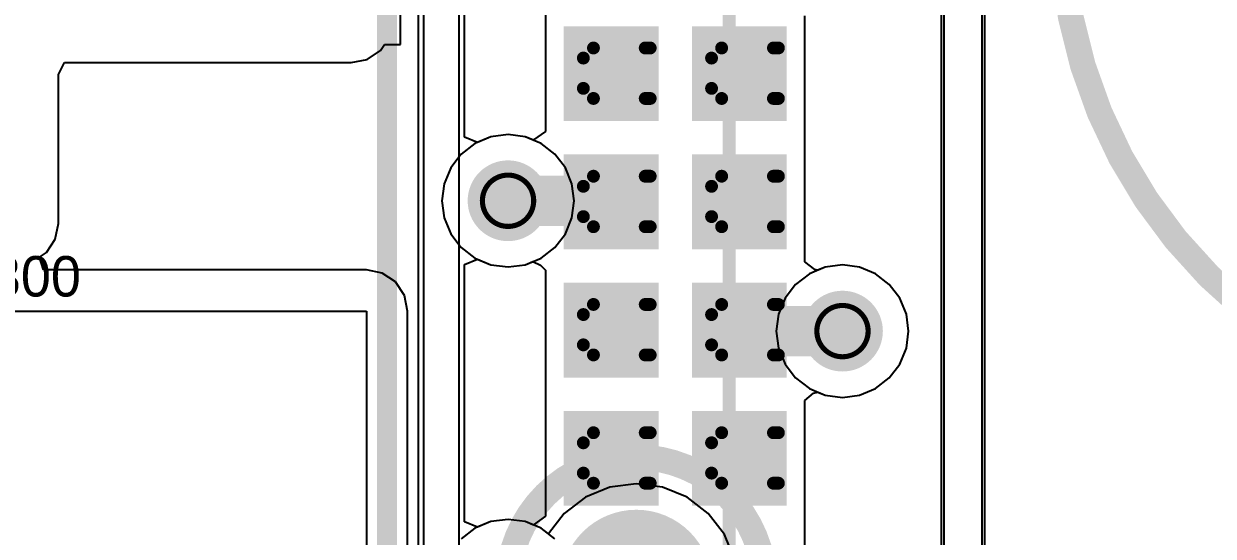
# Model space of a CAD drawing. Header units: millimetres. Extents: x 5 to 399, y 5 to 287.
# Drawn here: x 235.22 to 247, y 158.76 to 163.84 of the extents above; entities that cross this region are included whole.
import ezdxf

# ---------------------------------------------------------------- set-up
doc = ezdxf.new("R2010")
doc.units = ezdxf.units.MM
for name, color, linetype in [('BottomLayer', 5, 'Continuous'), ('BottomOverlay', 54, 'Continuous'), ('BottomPaste', 16, 'Continuous'), ('BottomSolder', 6, 'Continuous'), ('DrillDrawing', 1, 'Continuous'), ('DrillGuide', 244, 'Continuous'), ('Mechanical7', 56, 'Continuous'), ('MidLayer1', 16, 'Continuous'), ('MidLayer2', 76, 'Continuous'), ('MultiLayer', 9, 'Continuous'), ('TopLayer', 1, 'Continuous'), ('TopOverlay', 2, 'Continuous'), ('TopPaste', 8, 'Continuous'), ('TopSolder', 216, 'Continuous'), ('ViaHoleLayer', 16, 'Continuous')]:
    doc.layers.add(name, color=color, linetype=linetype)

# ---------------------------------------------------------------- blocks, each defined once
blk = doc.blocks.new('TP1_5MM_B_2')
at = {"layer": 'BottomLayer', "const_width": 0.75}
blk.add_lwpolyline([(-0.375, 0, 1), (0.375, 0, 1)], format="xyb", close=True, dxfattribs=at)
at = {"layer": 'BottomOverlay'}
for points, const_width in [([(1.27, 0, 1), (-1.27, 0, 1)], 0.254), ([(-1.333, 0, 1), (-1.206, 0, 1)], 0.127), ([(1.206, 0, 1), (1.333, 0, 1)], 0.127)]:
    blk.add_lwpolyline(points, format="xyb", close=True, dxfattribs=dict(at, const_width=const_width))
at = {"layer": 'BottomPaste', "const_width": 0.75}
blk.add_lwpolyline([(-0.375, 0, 1), (0.375, 0, 1)], format="xyb", close=True, dxfattribs=at)
at = {"layer": 'BottomSolder', "const_width": 0.75}
blk.add_lwpolyline([(-0.375, 0, 1), (0.375, 0, 1)], format="xyb", close=True, dxfattribs=at)
blk = doc.blocks.new('ACM90V_214')
at = {"layer": 'TopLayer'}
for points in [[(-5.5, 1), (-3, 1), (-5.5, 2.5), (-3, 2.5)], [(3, 1), (5.5, 1), (3, 2.5), (5.5, 2.5)], [(-5.5, -2.5), (-3, -2.5), (-5.5, -1), (-3, -1)], [(3, -2.5), (5.5, -2.5), (3, -1), (5.5, -1)]]:
    blk.add_solid(points, dxfattribs=at)
at = {"layer": 'TopOverlay', "const_width": 0.2}
for points in [[(-4.5, -3.5), (-4.5, 3.5)], [(4.5, 3.5), (-4.5, 3.5)], [(4.5, -3.5), (4.5, 3.5)], [(4.5, -3.5), (-4.5, -3.5)]]:
    blk.add_lwpolyline(points, dxfattribs=at)
at = {"layer": 'TopOverlay'}
for points, const_width in [([(-4.55, 3.5, 1), (-4.45, 3.5, 1)], 0.1), ([(-4.55, 3.5, 1), (-4.45, 3.5, 1)], 0.1), ([(4.45, 3.5, 1), (4.55, 3.5, 1)], 0.1), ([(4.45, 3.5, 1), (4.55, 3.5, 1)], 0.1), ([(-3, 2.2, 1), (-3.4, 2.2, 1)], 0.4), ([(-3.5, 2.2, 1), (-3.3, 2.2, 1)], 0.2), ([(-3.1, 2.2, 1), (-2.9, 2.2, 1)], 0.2), ([(-4.55, -3.5, 1), (-4.45, -3.5, 1)], 0.1), ([(-4.55, -3.5, 1), (-4.45, -3.5, 1)], 0.1), ([(4.45, -3.5, 1), (4.55, -3.5, 1)], 0.1), ([(4.45, -3.5, 1), (4.55, -3.5, 1)], 0.1)]:
    blk.add_lwpolyline(points, format="xyb", close=True, dxfattribs=dict(at, const_width=const_width))
at = {"layer": 'TopPaste'}
for points in [[(-5.5, 1), (-3, 1), (-5.5, 2.5), (-3, 2.5)], [(3, 1), (5.5, 1), (3, 2.5), (5.5, 2.5)], [(-5.5, -2.5), (-3, -2.5), (-5.5, -1), (-3, -1)], [(3, -2.5), (5.5, -2.5), (3, -1), (5.5, -1)]]:
    blk.add_solid(points, dxfattribs=at)
at = {"layer": 'TopSolder'}
for points in [[(-5.55, 0.95), (-2.95, 0.95), (-5.55, 2.55), (-2.95, 2.55)], [(2.95, 0.95), (5.55, 0.95), (2.95, 2.55), (5.55, 2.55)], [(-5.55, -2.55), (-2.95, -2.55), (-5.55, -0.95), (-2.95, -0.95)], [(2.95, -2.55), (5.55, -2.55), (2.95, -0.95), (5.55, -0.95)]]:
    blk.add_solid(points, dxfattribs=at)
blk = doc.blocks.new('CON_SMD_50P_ERNI_154765_279')
at = {"layer": 'TopLayer'}
for points in [[(6.75, 3.67), (5.95, 3.67), (6.75, 2.87), (5.95, 2.87)], [(8.02, 3.67), (7.22, 3.67), (8.02, 2.87), (7.22, 2.87)], [(9.29, 3.67), (8.49, 3.67), (9.29, 2.87), (8.49, 2.87)], [(10.56, 3.67), (9.76, 3.67), (10.56, 2.87), (9.76, 2.87)], [(6.75, 2.4), (5.95, 2.4), (6.75, 1.6), (5.95, 1.6)], [(8.02, 2.4), (7.22, 2.4), (8.02, 1.6), (7.22, 1.6)], [(9.29, 2.4), (8.49, 2.4), (9.29, 1.6), (8.49, 1.6)], [(10.56, 2.4), (9.76, 2.4), (10.56, 1.6), (9.76, 1.6)]]:
    blk.add_solid(points, dxfattribs=at)
at = {"layer": 'TopOverlay', "const_width": 0.127}
for points in [[(6.104, 3.445, -0.414214), (6.204, 3.545)], [(6.504, 3.545, -0.414214), (6.604, 3.445)], [(7.374, 3.445, -0.414214), (7.474, 3.545)], [(7.774, 3.545, -0.414214), (7.874, 3.445)], [(8.644, 3.445, -0.414214), (8.744, 3.545)], [(9.044, 3.545, -0.414214), (9.144, 3.445)], [(9.914, 3.445, -0.414214), (10.014, 3.545)], [(10.314, 3.545, -0.414214), (10.414, 3.445)], [(6.104, 2.175, -0.414214), (6.204, 2.275)], [(6.504, 2.275, -0.414214), (6.604, 2.175)], [(7.374, 2.175, -0.414214), (7.474, 2.275)], [(7.774, 2.275, -0.414214), (7.874, 2.175)], [(8.644, 2.175, -0.414214), (8.744, 2.275)], [(9.044, 2.275, -0.414214), (9.144, 2.175)], [(9.914, 2.175, -0.414214), (10.014, 2.275)], [(10.314, 2.275, -0.414214), (10.414, 2.175)]]:
    blk.add_lwpolyline(points, format="xyb", dxfattribs=at)
at = {"layer": 'TopOverlay', "const_width": 0.0635}
for points in [[(6.172, 3.545, 1), (6.236, 3.545, 1)], [(6.172, 3.545, 1), (6.236, 3.545, 1)], [(6.472, 3.545, 1), (6.536, 3.545, 1)], [(6.472, 3.545, 1), (6.536, 3.545, 1)], [(7.442, 3.545, 1), (7.506, 3.545, 1)], [(7.442, 3.545, 1), (7.506, 3.545, 1)], [(7.742, 3.545, 1), (7.806, 3.545, 1)], [(7.742, 3.545, 1), (7.806, 3.545, 1)], [(8.712, 3.545, 1), (8.776, 3.545, 1)], [(8.712, 3.545, 1), (8.776, 3.545, 1)], [(9.012, 3.545, 1), (9.076, 3.545, 1)], [(9.012, 3.545, 1), (9.076, 3.545, 1)], [(9.982, 3.545, 1), (10.046, 3.545, 1)], [(9.982, 3.545, 1), (10.046, 3.545, 1)], [(10.282, 3.545, 1), (10.346, 3.545, 1)], [(10.282, 3.545, 1), (10.346, 3.545, 1)], [(6.072, 3.445, 1), (6.136, 3.445, 1)], [(6.072, 3.445, 1), (6.136, 3.445, 1)], [(6.572, 3.445, 1), (6.636, 3.445, 1)], [(6.572, 3.445, 1), (6.636, 3.445, 1)], [(7.342, 3.445, 1), (7.406, 3.445, 1)], [(7.342, 3.445, 1), (7.406, 3.445, 1)], [(7.842, 3.445, 1), (7.906, 3.445, 1)], [(7.842, 3.445, 1), (7.906, 3.445, 1)], [(8.612, 3.445, 1), (8.676, 3.445, 1)], [(8.612, 3.445, 1), (8.676, 3.445, 1)], [(9.112, 3.445, 1), (9.176, 3.445, 1)], [(9.112, 3.445, 1), (9.176, 3.445, 1)], [(9.882, 3.445, 1), (9.946, 3.445, 1)], [(9.882, 3.445, 1), (9.946, 3.445, 1)], [(10.382, 3.445, 1), (10.446, 3.445, 1)], [(10.382, 3.445, 1), (10.446, 3.445, 1)], [(6.072, 2.932, 1), (6.136, 2.932, 1)], [(6.072, 2.932, 1), (6.136, 2.932, 1)], [(6.072, 2.883, 1), (6.136, 2.883, 1)], [(6.072, 2.883, 1), (6.136, 2.883, 1)], [(6.572, 2.932, 1), (6.636, 2.932, 1)], [(6.572, 2.932, 1), (6.636, 2.932, 1)], [(6.572, 2.883, 1), (6.636, 2.883, 1)], [(6.572, 2.883, 1), (6.636, 2.883, 1)], [(7.342, 2.932, 1), (7.406, 2.932, 1)], [(7.342, 2.932, 1), (7.406, 2.932, 1)], [(7.342, 2.883, 1), (7.406, 2.883, 1)], [(7.342, 2.883, 1), (7.406, 2.883, 1)], [(7.842, 2.932, 1), (7.906, 2.932, 1)], [(7.842, 2.932, 1), (7.906, 2.932, 1)], [(7.842, 2.883, 1), (7.906, 2.883, 1)], [(7.842, 2.883, 1), (7.906, 2.883, 1)], [(8.612, 2.932, 1), (8.676, 2.932, 1)], [(8.612, 2.932, 1), (8.676, 2.932, 1)], [(8.612, 2.883, 1), (8.676, 2.883, 1)], [(8.612, 2.883, 1), (8.676, 2.883, 1)], [(9.112, 2.932, 1), (9.176, 2.932, 1)], [(9.112, 2.932, 1), (9.176, 2.932, 1)], [(9.112, 2.883, 1), (9.176, 2.883, 1)], [(9.112, 2.883, 1), (9.176, 2.883, 1)], [(9.882, 2.932, 1), (9.946, 2.932, 1)], [(9.882, 2.932, 1), (9.946, 2.932, 1)], [(9.882, 2.883, 1), (9.946, 2.883, 1)], [(9.882, 2.883, 1), (9.946, 2.883, 1)], [(10.382, 2.932, 1), (10.446, 2.932, 1)], [(10.382, 2.932, 1), (10.446, 2.932, 1)], [(10.382, 2.883, 1), (10.446, 2.883, 1)], [(10.382, 2.883, 1), (10.446, 2.883, 1)], [(6.172, 2.275, 1), (6.236, 2.275, 1)], [(6.172, 2.275, 1), (6.236, 2.275, 1)], [(6.472, 2.275, 1), (6.536, 2.275, 1)], [(6.472, 2.275, 1), (6.536, 2.275, 1)], [(7.442, 2.275, 1), (7.506, 2.275, 1)], [(7.442, 2.275, 1), (7.506, 2.275, 1)], [(7.742, 2.275, 1), (7.806, 2.275, 1)], [(7.742, 2.275, 1), (7.806, 2.275, 1)], [(8.712, 2.275, 1), (8.776, 2.275, 1)], [(8.712, 2.275, 1), (8.776, 2.275, 1)], [(9.012, 2.275, 1), (9.076, 2.275, 1)], [(9.012, 2.275, 1), (9.076, 2.275, 1)], [(9.982, 2.275, 1), (10.046, 2.275, 1)], [(9.982, 2.275, 1), (10.046, 2.275, 1)], [(10.282, 2.275, 1), (10.346, 2.275, 1)], [(10.282, 2.275, 1), (10.346, 2.275, 1)], [(6.072, 2.175, 1), (6.136, 2.175, 1)], [(6.072, 2.175, 1), (6.136, 2.175, 1)], [(6.572, 2.175, 1), (6.636, 2.175, 1)], [(6.572, 2.175, 1), (6.636, 2.175, 1)], [(7.342, 2.175, 1), (7.406, 2.175, 1)], [(7.342, 2.175, 1), (7.406, 2.175, 1)], [(7.842, 2.175, 1), (7.906, 2.175, 1)], [(7.842, 2.175, 1), (7.906, 2.175, 1)], [(8.612, 2.175, 1), (8.676, 2.175, 1)], [(8.612, 2.175, 1), (8.676, 2.175, 1)], [(9.112, 2.175, 1), (9.176, 2.175, 1)], [(9.112, 2.175, 1), (9.176, 2.175, 1)], [(9.882, 2.175, 1), (9.946, 2.175, 1)], [(9.882, 2.175, 1), (9.946, 2.175, 1)], [(10.382, 2.175, 1), (10.446, 2.175, 1)], [(10.382, 2.175, 1), (10.446, 2.175, 1)], [(6.072, 1.662, 1), (6.136, 1.662, 1)], [(6.072, 1.662, 1), (6.136, 1.662, 1)], [(6.072, 1.613, 1), (6.136, 1.613, 1)], [(6.072, 1.613, 1), (6.136, 1.613, 1)], [(6.572, 1.662, 1), (6.636, 1.662, 1)], [(6.572, 1.662, 1), (6.636, 1.662, 1)], [(6.572, 1.613, 1), (6.636, 1.613, 1)], [(6.572, 1.613, 1), (6.636, 1.613, 1)], [(7.342, 1.662, 1), (7.406, 1.662, 1)], [(7.342, 1.662, 1), (7.406, 1.662, 1)], [(7.342, 1.613, 1), (7.406, 1.613, 1)], [(7.342, 1.613, 1), (7.406, 1.613, 1)], [(7.842, 1.662, 1), (7.906, 1.662, 1)], [(7.842, 1.662, 1), (7.906, 1.662, 1)], [(7.842, 1.613, 1), (7.906, 1.613, 1)], [(7.842, 1.613, 1), (7.906, 1.613, 1)], [(8.612, 1.662, 1), (8.676, 1.662, 1)], [(8.612, 1.662, 1), (8.676, 1.662, 1)], [(8.612, 1.613, 1), (8.676, 1.613, 1)], [(8.612, 1.613, 1), (8.676, 1.613, 1)], [(9.112, 1.662, 1), (9.176, 1.662, 1)], [(9.112, 1.662, 1), (9.176, 1.662, 1)], [(9.112, 1.613, 1), (9.176, 1.613, 1)], [(9.112, 1.613, 1), (9.176, 1.613, 1)], [(9.882, 1.662, 1), (9.946, 1.662, 1)], [(9.882, 1.662, 1), (9.946, 1.662, 1)], [(9.882, 1.613, 1), (9.946, 1.613, 1)], [(9.882, 1.613, 1), (9.946, 1.613, 1)], [(10.382, 1.662, 1), (10.446, 1.662, 1)], [(10.382, 1.662, 1), (10.446, 1.662, 1)], [(10.382, 1.613, 1), (10.446, 1.613, 1)], [(10.382, 1.613, 1), (10.446, 1.613, 1)]]:
    blk.add_lwpolyline(points, format="xyb", close=True, dxfattribs=at)
at = {"layer": 'TopOverlay', "const_width": 0.127}
for points in [[(6.204, 3.545), (6.504, 3.545)], [(7.474, 3.545), (7.774, 3.545)], [(8.744, 3.545), (9.044, 3.545)], [(10.014, 3.545), (10.314, 3.545)], [(6.104, 3.445), (6.104, 2.932)], [(6.604, 3.445), (6.604, 2.932)], [(7.374, 3.445), (7.374, 2.932)], [(7.874, 3.445), (7.874, 2.932)], [(8.644, 3.445), (8.644, 2.932)], [(9.144, 3.445), (9.144, 2.932)], [(9.914, 3.445), (9.914, 2.932)], [(10.414, 3.445), (10.414, 2.932)], [(6.104, 2.932), (6.104, 2.883)], [(6.104, 2.883), (6.604, 2.883)], [(6.604, 2.932), (6.604, 2.883)], [(7.374, 2.932), (7.374, 2.883)], [(7.374, 2.883), (7.874, 2.883)], [(7.874, 2.932), (7.874, 2.883)], [(8.644, 2.932), (8.644, 2.883)], [(8.644, 2.883), (9.144, 2.883)], [(9.144, 2.932), (9.144, 2.883)], [(9.914, 2.932), (9.914, 2.883)], [(9.914, 2.883), (10.414, 2.883)], [(10.414, 2.932), (10.414, 2.883)], [(6.204, 2.275), (6.504, 2.275)], [(7.474, 2.275), (7.774, 2.275)], [(8.744, 2.275), (9.044, 2.275)], [(10.014, 2.275), (10.314, 2.275)], [(-8.5, 2.1), (17.15, 2.1)], [(6.104, 2.175), (6.104, 1.662)], [(6.604, 2.175), (6.604, 1.662)], [(7.374, 2.175), (7.374, 1.662)], [(7.874, 2.175), (7.874, 1.662)], [(8.644, 2.175), (8.644, 1.662)], [(9.144, 2.175), (9.144, 1.662)], [(9.914, 2.175), (9.914, 1.662)], [(10.414, 2.175), (10.414, 1.662)], [(6.104, 1.662), (6.104, 1.613)], [(6.104, 1.613), (6.604, 1.613)], [(6.604, 1.662), (6.604, 1.613)], [(7.374, 1.662), (7.374, 1.613)], [(7.374, 1.613), (7.874, 1.613)], [(7.874, 1.662), (7.874, 1.613)], [(8.644, 1.662), (8.644, 1.613)], [(8.644, 1.613), (9.144, 1.613)], [(9.144, 1.662), (9.144, 1.613)], [(9.914, 1.662), (9.914, 1.613)], [(9.914, 1.613), (10.414, 1.613)], [(10.414, 1.662), (10.414, 1.613)]]:
    blk.add_lwpolyline(points, dxfattribs=at)
at = {"layer": 'TopPaste'}
for points in [[(6.75, 3.67), (5.95, 3.67), (6.75, 2.87), (5.95, 2.87)], [(8.02, 3.67), (7.22, 3.67), (8.02, 2.87), (7.22, 2.87)], [(9.29, 3.67), (8.49, 3.67), (9.29, 2.87), (8.49, 2.87)], [(10.56, 3.67), (9.76, 3.67), (10.56, 2.87), (9.76, 2.87)], [(6.75, 2.4), (5.95, 2.4), (6.75, 1.6), (5.95, 1.6)], [(8.02, 2.4), (7.22, 2.4), (8.02, 1.6), (7.22, 1.6)], [(9.29, 2.4), (8.49, 2.4), (9.29, 1.6), (8.49, 1.6)], [(10.56, 2.4), (9.76, 2.4), (10.56, 1.6), (9.76, 1.6)]]:
    blk.add_solid(points, dxfattribs=at)
at = {"layer": 'TopSolder'}
for points in [[(6.82, 3.74), (5.88, 3.74), (6.82, 2.8), (5.88, 2.8)], [(8.09, 3.74), (7.15, 3.74), (8.09, 2.8), (7.15, 2.8)], [(9.36, 3.74), (8.42, 3.74), (9.36, 2.8), (8.42, 2.8)], [(10.63, 3.74), (9.69, 3.74), (10.63, 2.8), (9.69, 2.8)], [(6.82, 2.47), (5.88, 2.47), (6.82, 1.53), (5.88, 1.53)], [(8.09, 2.47), (7.15, 2.47), (8.09, 1.53), (7.15, 1.53)], [(9.36, 2.47), (8.42, 2.47), (9.36, 1.53), (8.42, 1.53)], [(10.63, 2.47), (9.69, 2.47), (10.63, 1.53), (9.69, 1.53)]]:
    blk.add_solid(points, dxfattribs=at)

msp = doc.modelspace()

# ---------------------------------------------------------------- linework, layer by layer
at = {"layer": 'BottomLayer'}
for p, q in [((244.305, 169.576), (244.305, 153.786)), ((244.712, 149.118), (244.712, 169.667)), ((239.177, 168.283), (239.177, 157.361)), ((239.585, 162.717), (239.585, 165.264)), ((239.712, 162.663), (239.585, 162.717)), ((239.845, 162.719), (239.712, 162.663)), ((240.015, 162.741), (239.845, 162.719)), ((240.185, 162.719), (240.015, 162.741)), ((240.343, 162.653), (240.185, 162.719)), ((240.479, 162.549), (240.343, 162.653)), ((240.583, 162.413), (240.479, 162.549)), ((240.648, 162.255), (240.583, 162.413)), ((240.671, 162.086), (240.648, 162.255)), ((240.648, 161.916), (240.671, 162.086)), ((240.583, 161.758), (240.648, 161.916)), ((240.479, 161.622), (240.583, 161.758)), ((240.343, 161.518), (240.479, 161.622)), ((239.585, 161.454), (239.712, 161.508)), ((239.585, 158.907), (239.585, 161.454)), ((239.712, 161.508), (239.845, 161.452)), ((239.845, 161.452), (240.015, 161.43)), ((240.015, 161.43), (240.185, 161.452)), ((240.185, 161.452), (240.343, 161.518)), ((243.158, 161.428), (243, 161.363)), ((243.328, 161.45), (243.158, 161.428)), ((243.497, 161.428), (243.328, 161.45)), ((243.656, 161.363), (243.497, 161.428)), ((243, 161.363), (242.864, 161.258)), ((243.791, 161.258), (243.656, 161.363)), ((242.864, 161.258), (242.76, 161.123)), ((243.896, 161.123), (243.791, 161.258)), ((242.76, 161.123), (242.695, 160.964)), ((243.961, 160.964), (243.896, 161.123)), ((242.695, 160.964), (242.672, 160.795)), ((243.983, 160.795), (243.961, 160.964)), ((242.672, 160.795), (242.695, 160.625)), ((243.961, 160.625), (243.983, 160.795)), ((242.695, 160.625), (242.76, 160.467)), ((243.896, 160.467), (243.961, 160.625)), ((242.76, 160.467), (242.864, 160.331)), ((243.791, 160.331), (243.896, 160.467)), ((242.864, 160.331), (243, 160.227)), ((243.656, 160.227), (243.791, 160.331)), ((243, 160.227), (243.158, 160.162)), ((243.158, 160.162), (243.328, 160.139)), ((243.328, 160.139), (243.497, 160.162)), ((243.497, 160.162), (243.656, 160.227)), ((241.024, 159.25), (240.781, 159.149)), ((241.285, 159.284), (241.024, 159.25)), ((241.546, 159.25), (241.285, 159.284)), ((241.789, 159.149), (241.546, 159.25)), ((240.781, 159.149), (240.572, 158.989)), ((241.998, 158.989), (241.789, 159.149)), ((240.572, 158.989), (240.417, 158.787)), ((242.158, 158.78), (241.998, 158.989)), ((239.712, 158.853), (239.585, 158.907)), ((239.845, 158.909), (239.712, 158.853)), ((240.015, 158.931), (239.845, 158.909)), ((240.185, 158.909), (240.015, 158.931)), ((240.343, 158.843), (240.185, 158.909)), ((240.417, 158.787), (240.343, 158.843)), ((242.259, 158.537), (242.158, 158.78))]:
    msp.add_line(p, q, dxfattribs=at)
at = {"layer": 'BottomLayer', "const_width": 0.4}
for points in [[(239.815, 162.086, 1), (240.215, 162.086, 1)], [(243.128, 160.795, 1), (243.528, 160.795, 1)]]:
    msp.add_lwpolyline(points, format="xyb", close=True, dxfattribs=at)
at = {"layer": 'DrillDrawing'}
for points, const_width in [([(240.269, 162.086, 1), (239.761, 162.086, 1)], 0.0508), ([(239.748, 162.086, 1), (239.774, 162.086, 1)], 0.0254), ([(240.256, 162.086, 1), (240.282, 162.086, 1)], 0.0254), ([(243.582, 160.795, 1), (243.074, 160.795, 1)], 0.0508), ([(243.061, 160.795, 1), (243.086, 160.795, 1)], 0.0254), ([(243.569, 160.795, 1), (243.594, 160.795, 1)], 0.0254)]:
    msp.add_lwpolyline(points, format="xyb", close=True, dxfattribs=dict(at, const_width=const_width))
at = {"layer": 'DrillGuide', "const_width": 0.2}
for points in [[(239.915, 162.086, 1), (240.115, 162.086, 1)], [(243.228, 160.795, 1), (243.428, 160.795, 1)]]:
    msp.add_lwpolyline(points, format="xyb", close=True, dxfattribs=at)
at = {"layer": 'Mechanical7', "const_width": 0.254}
msp.add_lwpolyline([(255.494, 164.875, 1), (245.494, 164.875, 1)], format="xyb", close=True, dxfattribs=at)
at = {"layer": 'MidLayer1'}
for p, q in [((244.712, 148.362), (244.712, 169.667)), ((239.125, 166.353), (239.125, 156.047)), ((239.532, 156.047), (239.532, 166.353)), ((244.305, 166.353), (244.305, 148.362))]:
    msp.add_line(p, q, dxfattribs=at)
at = {"layer": 'MidLayer1', "const_width": 0.4}
for points in [[(239.815, 162.086, 1), (240.215, 162.086, 1)], [(243.128, 160.795, 1), (243.528, 160.795, 1)]]:
    msp.add_lwpolyline(points, format="xyb", close=True, dxfattribs=at)
at = {"layer": 'MidLayer2'}
for p, q in [((244.305, 169.576), (244.305, 148.362)), ((244.712, 148.362), (244.712, 169.667)), ((239.845, 162.719), (239.687, 162.653)), ((240.015, 162.741), (239.845, 162.719)), ((240.185, 162.719), (240.015, 162.741)), ((240.343, 162.653), (240.185, 162.719)), ((239.687, 162.653), (239.551, 162.549)), ((240.479, 162.549), (240.343, 162.653)), ((239.551, 162.549), (239.447, 162.413)), ((240.583, 162.413), (240.479, 162.549)), ((239.447, 162.413), (239.382, 162.255)), ((240.648, 162.255), (240.583, 162.413)), ((239.382, 162.255), (239.359, 162.086)), ((240.671, 162.086), (240.648, 162.255)), ((239.359, 162.086), (239.382, 161.916)), ((240.648, 161.916), (240.671, 162.086)), ((239.382, 161.916), (239.447, 161.758)), ((240.583, 161.758), (240.648, 161.916)), ((239.447, 161.758), (239.551, 161.622)), ((240.479, 161.622), (240.583, 161.758)), ((239.551, 161.622), (239.687, 161.518)), ((240.343, 161.518), (240.479, 161.622)), ((239.687, 161.518), (239.845, 161.452)), ((239.845, 161.452), (240.015, 161.43)), ((240.015, 161.43), (240.185, 161.452)), ((240.185, 161.452), (240.343, 161.518)), ((243.158, 161.428), (243, 161.363)), ((243.328, 161.45), (243.158, 161.428)), ((243.497, 161.428), (243.328, 161.45)), ((243.656, 161.363), (243.497, 161.428)), ((243, 161.363), (242.864, 161.258)), ((243.791, 161.258), (243.656, 161.363)), ((242.864, 161.258), (242.76, 161.123)), ((243.896, 161.123), (243.791, 161.258)), ((242.76, 161.123), (242.695, 160.964)), ((243.961, 160.964), (243.896, 161.123)), ((242.695, 160.964), (242.672, 160.795)), ((243.983, 160.795), (243.961, 160.964)), ((242.672, 160.795), (242.695, 160.625)), ((243.961, 160.625), (243.983, 160.795)), ((242.695, 160.625), (242.76, 160.467)), ((243.896, 160.467), (243.961, 160.625)), ((242.76, 160.467), (242.864, 160.331)), ((243.791, 160.331), (243.896, 160.467)), ((242.864, 160.331), (243, 160.227)), ((243.656, 160.227), (243.791, 160.331)), ((243, 160.227), (243.158, 160.162)), ((243.158, 160.162), (243.328, 160.139)), ((243.328, 160.139), (243.497, 160.162)), ((243.497, 160.162), (243.656, 160.227)), ((239.687, 158.843), (239.551, 158.739)), ((239.845, 158.909), (239.687, 158.843)), ((240.015, 158.931), (239.845, 158.909)), ((240.185, 158.909), (240.015, 158.931)), ((240.343, 158.843), (240.185, 158.909)), ((240.479, 158.739), (240.343, 158.843))]:
    msp.add_line(p, q, dxfattribs=at)
at = {"layer": 'MidLayer2', "const_width": 0.4}
for points in [[(239.815, 162.086, 1), (240.215, 162.086, 1)], [(243.128, 160.795, 1), (243.528, 160.795, 1)]]:
    msp.add_lwpolyline(points, format="xyb", close=True, dxfattribs=at)
at = {"layer": 'MultiLayer', "const_width": 0.4}
for points in [[(239.815, 162.086, 1), (240.215, 162.086, 1)], [(243.128, 160.795, 1), (243.528, 160.795, 1)]]:
    msp.add_lwpolyline(points, format="xyb", close=True, dxfattribs=at)
at = {"layer": 'TopLayer'}
for p, q in [((244.739, 148.362), (244.739, 169.678)), ((244.332, 169.554), (244.332, 148.362)), ((238.948, 163.635), (238.948, 169.392)), ((240.386, 163.965), (240.386, 162.773)), ((242.956, 162.695), (242.956, 163.918)), ((238.618, 163.485), (238.751, 163.573)), ((238.751, 163.573), (238.792, 163.635)), ((238.792, 163.635), (238.948, 163.635)), ((235.561, 163.336), (235.62, 163.454)), ((235.62, 163.454), (235.681, 163.454)), ((235.681, 163.454), (238.462, 163.454)), ((238.462, 163.454), (238.618, 163.485)), ((235.561, 161.862), (235.561, 163.336)), ((239.845, 162.719), (239.687, 162.653)), ((240.015, 162.741), (239.845, 162.719)), ((240.185, 162.719), (240.015, 162.741)), ((240.259, 162.688), (240.185, 162.719)), ((240.386, 162.773), (240.266, 162.688)), ((239.687, 162.653), (239.551, 162.549)), ((240.266, 162.688), (240.259, 162.688)), ((242.956, 161.482), (242.956, 162.695)), ((239.551, 162.549), (239.447, 162.413)), ((239.447, 162.413), (239.382, 162.255)), ((239.382, 162.255), (239.359, 162.086)), ((239.359, 162.086), (239.382, 161.916)), ((239.382, 161.916), (239.447, 161.758)), ((235.53, 161.706), (235.561, 161.862)), ((235.442, 161.573), (235.53, 161.706)), ((239.447, 161.758), (239.551, 161.622)), ((235.374, 161.528), (235.442, 161.573)), ((239.551, 161.622), (239.687, 161.518)), ((235.413, 161.401), (235.374, 161.528)), ((239.687, 161.518), (239.845, 161.452)), ((239.845, 161.452), (240.015, 161.43)), ((240.015, 161.43), (240.185, 161.452)), ((240.185, 161.452), (240.259, 161.483)), ((240.259, 161.483), (240.336, 161.448)), ((240.336, 161.448), (240.386, 161.398)), ((243.054, 161.404), (242.956, 161.482)), ((243.158, 161.428), (243.083, 161.397)), ((243.328, 161.45), (243.158, 161.428)), ((243.497, 161.428), (243.328, 161.45)), ((243.656, 161.363), (243.497, 161.428)), ((238.612, 161.401), (235.413, 161.401)), ((238.768, 161.37), (238.612, 161.401)), ((238.901, 161.282), (238.768, 161.37)), ((240.386, 161.398), (240.386, 160.155)), ((243.083, 161.397), (243.054, 161.404)), ((243.791, 161.258), (243.656, 161.363)), ((238.989, 161.149), (238.901, 161.282)), ((243.896, 161.123), (243.791, 161.258)), ((239.02, 160.993), (238.989, 161.149)), ((243.961, 160.964), (243.896, 161.123)), ((231.303, 160.993), (238.612, 160.993)), ((238.612, 160.993), (238.612, 155.097)), ((239.02, 155.097), (239.02, 160.993)), ((243.983, 160.795), (243.961, 160.964)), ((243.961, 160.625), (243.983, 160.795)), ((243.896, 160.467), (243.961, 160.625)), ((243.791, 160.331), (243.896, 160.467)), ((243.656, 160.227), (243.791, 160.331)), ((240.386, 160.155), (240.386, 158.963)), ((242.956, 160.108), (243.041, 160.18)), ((243.041, 160.18), (243.083, 160.192)), ((243.083, 160.192), (243.158, 160.162)), ((243.158, 160.162), (243.328, 160.139)), ((243.328, 160.139), (243.497, 160.162)), ((243.497, 160.162), (243.656, 160.227)), ((242.956, 158.885), (242.956, 160.108)), ((240.386, 158.963), (240.266, 158.878)), ((239.687, 158.843), (239.551, 158.739)), ((239.845, 158.909), (239.687, 158.843)), ((240.015, 158.931), (239.845, 158.909)), ((240.185, 158.909), (240.015, 158.931)), ((240.259, 158.878), (240.185, 158.909)), ((240.266, 158.878), (240.259, 158.878)), ((242.956, 157.672), (242.956, 158.885))]:
    msp.add_line(p, q, dxfattribs=at)
for points, const_width in [([(239.815, 162.086, 1), (240.215, 162.086, 1)], 0.4), ([(239.89, 162.086, 1), (240.14, 162.086, 1)], 0.25), ([(240.901, 162.086, 1), (241.151, 162.086, 1)], 0.25), ([(243.128, 160.795, 1), (243.528, 160.795, 1)], 0.4), ([(242.192, 160.795, 1), (242.442, 160.795, 1)], 0.25), ([(243.203, 160.795, 1), (243.453, 160.795, 1)], 0.25)]:
    msp.add_lwpolyline(points, format="xyb", close=True, dxfattribs=dict(at, const_width=const_width))
at = {"layer": 'TopLayer', "const_width": 0.5}
for points in [[(240.015, 162.086), (241.026, 162.086)], [(242.317, 160.795), (243.328, 160.795)]]:
    msp.add_lwpolyline(points, dxfattribs=at)
at = {"layer": 'ViaHoleLayer', "const_width": 0.2}
for points in [[(239.915, 162.086, 1), (240.115, 162.086, 1)], [(243.228, 160.795, 1), (243.428, 160.795, 1)]]:
    msp.add_lwpolyline(points, format="xyb", close=True, dxfattribs=at)

# ---------------------------------------------------------------- block references
for name, p, rotation in [('CON_SMD_50P_ERNI_154765_279', (244.306, 153.185), 90), ('ACM90V_214', (235.316, 161.349), 270), ('TP1_5MM_B_2', (241.285, 158.276), 90)]:
    msp.add_blockref(name, p, dxfattribs=dict(rotation=rotation))

# ---------------------------------------------------------------- texts
at = {"layer": 'TopOverlay'}
msp.add_text('L300', height=0.4, dxfattribs=at).set_placement((234.594, 161.138))

doc.saveas('drawing.dxf')
